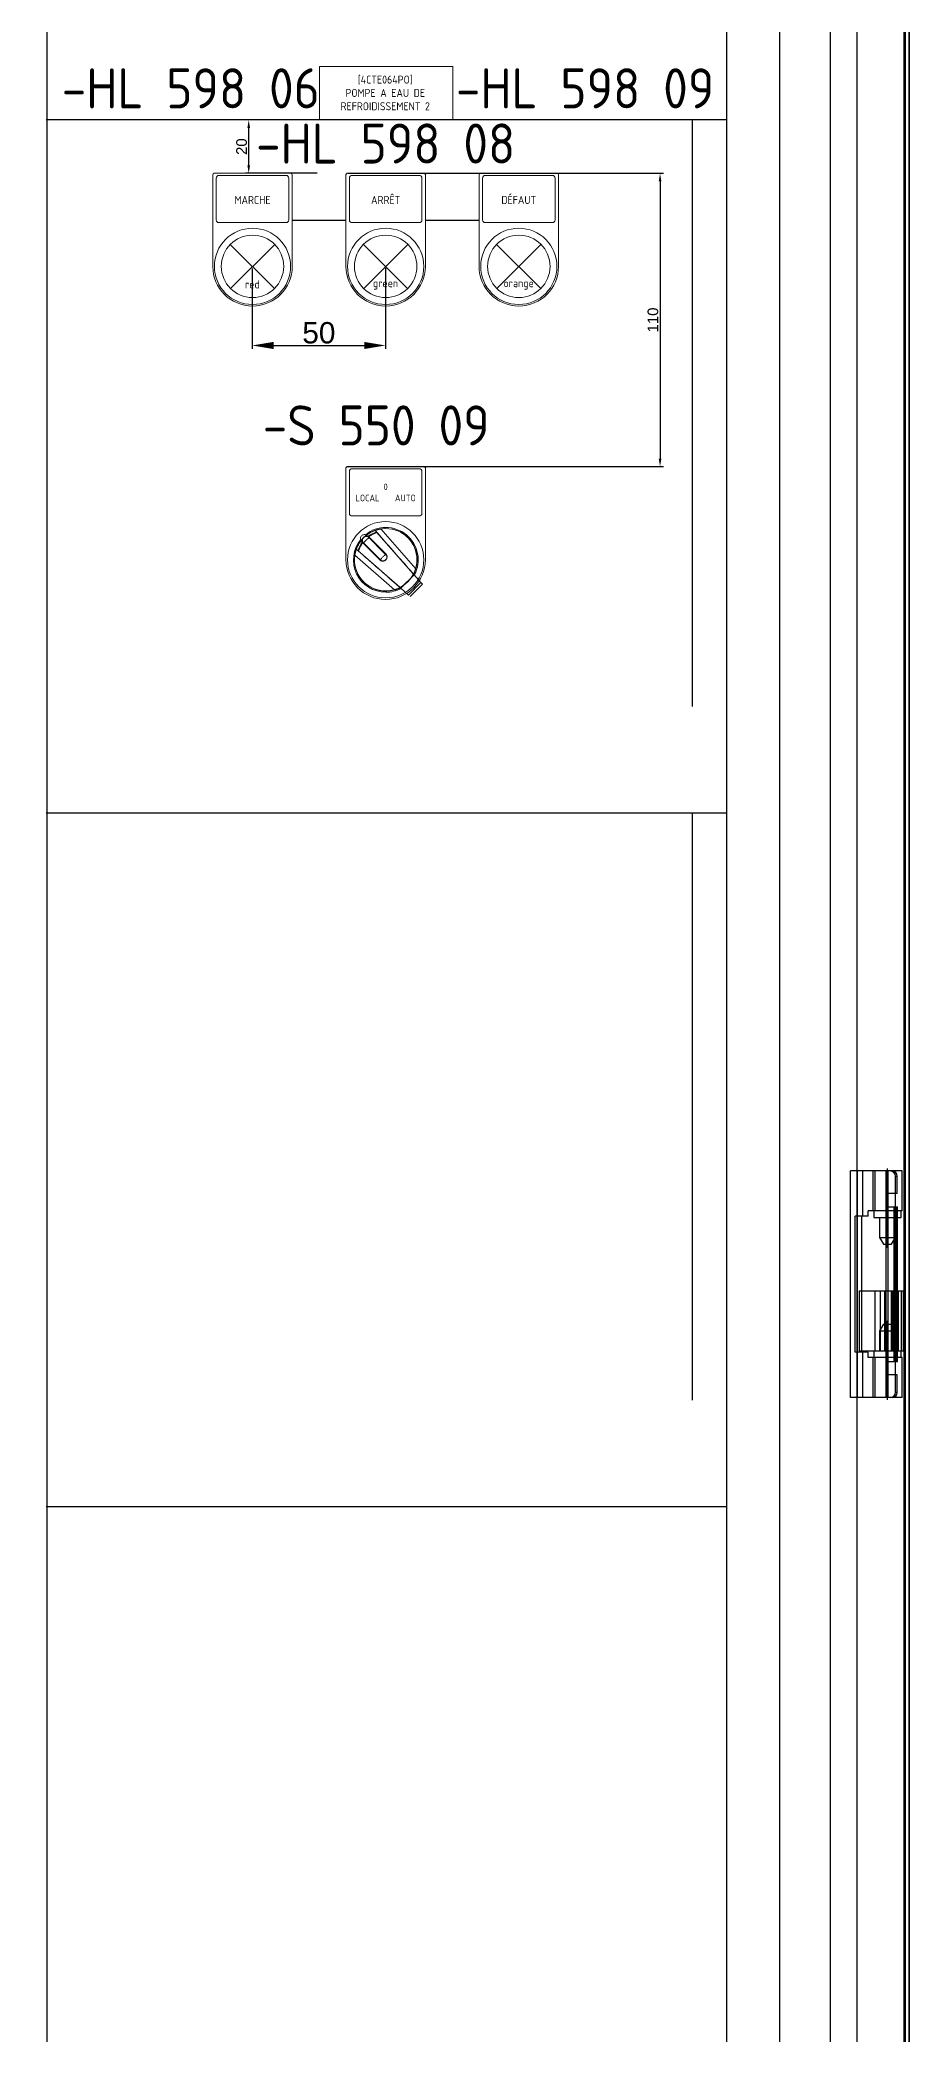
# Model space of a CAD drawing. Header units: millimetres. Extents: x 37984 to 70752, y 14140 to 37584.
# Drawn here: x 39959 to 40285, y 15202 to 15950 of the extents above; entities that cross this region are included whole.
import ezdxf
from ezdxf.enums import TextEntityAlignment as Align

# ---------------------------------------------------------------- set-up
doc = ezdxf.new("R2010")
doc.units = ezdxf.units.MM
doc.set_wipeout_variables(frame=1)
doc.layers.add('! NO PLOT !', color=7, linetype='Continuous', true_color=0xff75dd, plot=False)
doc.layers.add('000-PI-Oprema', color=30, linetype='Continuous', lineweight=5)
for name, color, linetype in [('000-PI-ORMAR', 2, 'Continuous'), ('000-PI_TEXT', 7, 'Continuous'), ('002-PI-Kabelska kanalica', 150, 'Continuous')]:
    doc.layers.add(name, color=color, linetype=linetype)
doc.styles.add('PI0', font='isocpeur.ttf', dxfattribs={"width": 0.9})
doc.styles.get("Standard").update_dxf_attribs({"font": 'arial.ttf'})
doc.dimstyles.new('ISO-25', dxfattribs={"dimtxt": 4, "dimasz": 3, "dimexe": 1.25, "dimexo": 0.625, "dimtad": 1, "dimtxsty": 'Standard', "dimcen": 3, "dimadec": 0, "dimazin": 0, "dimtfac": 1, "dimtmove": 0, "dimatfit": 3, "dimfxl": 1, "dimarcsym": 0})
doc.dimstyles.new('ISO-25-lb', dxfattribs={"dimtxt": 8, "dimasz": 8, "dimexe": 1.25, "dimexo": 0.625, "dimtad": 1, "dimtxsty": 'Standard', "dimcen": 5, "dimadec": 0, "dimazin": 0, "dimtfac": 1, "dimtmove": 0, "dimatfit": 3, "dimfxl": 1, "dimarcsym": 0})

# ---------------------------------------------------------------- blocks, each defined once
blk = doc.blocks.new('*U1263')
at = {"layer": '002-PI-Kabelska kanalica'}
for p, q in [((-20, 369), (20, 369)), ((-20, -100), (-20, 369)), ((20, -100), (20, 369)), ((-20, -100), (20, -100))]:
    blk.add_line(p, q, dxfattribs=at)
blk = doc.blocks.new('*D1355')
at = {"layer": '! NO PLOT !', "color": 0, "lineweight": -2, "ltscale": 0.25, "transparency": 16777216}
for p, q in [((40074.22, 15899.51), (40192.51, 15899.51)), ((40191.26, 15896.51), (40191.26, 15792.51)), ((40073.77, 15789.51), (40192.51, 15789.51))]:
    blk.add_line(p, q, dxfattribs=at)
at = {"layer": '! NO PLOT !', "color": 0, "ltscale": 0.25, "transparency": 16777216}
for points in [[(40190.76, 15896.51), (40191.76, 15896.51), (40191.26, 15899.51)], [(40190.76, 15792.51), (40191.76, 15792.51), (40191.26, 15789.51)]]:
    blk.add_solid(points, dxfattribs=at)
at = {"layer": 'Defpoints', "color": 0, "ltscale": 0.25, "transparency": 16777216}
for p in [(40073.6, 15899.51), (40073.14, 15789.51), (40191.26, 15789.51)]:
    blk.add_point(p, dxfattribs=at)
at = {"layer": '! NO PLOT !', "color": 0, "ltscale": 0.25, "transparency": 16777216, "insert": (40188.59, 15844.51), "char_height": 4, "attachment_point": 5, "rotation": 90}
blk.add_mtext('110', dxfattribs=at)
blk = doc.blocks.new('*D1356')
at = {"layer": '! NO PLOT !', "color": 0, "lineweight": -2, "ltscale": 0.25, "transparency": 16777216}
for p, q in [((40062.66, 15919.51), (40035.69, 15919.51)), ((40036.94, 15902.51), (40036.94, 15916.51)), ((40062.66, 15899.51), (40035.69, 15899.51))]:
    blk.add_line(p, q, dxfattribs=at)
at = {"layer": '! NO PLOT !', "color": 0, "ltscale": 0.25, "transparency": 16777216}
for points in [[(40036.44, 15916.51), (40037.44, 15916.51), (40036.94, 15919.51)], [(40036.44, 15902.51), (40037.44, 15902.51), (40036.94, 15899.51)]]:
    blk.add_solid(points, dxfattribs=at)
at = {"layer": 'Defpoints', "color": 0, "ltscale": 0.25, "transparency": 16777216}
for p in [(40036.94, 15919.51), (40063.29, 15919.51), (40063.29, 15899.51)]:
    blk.add_point(p, dxfattribs=at)
at = {"layer": '! NO PLOT !', "color": 0, "ltscale": 0.25, "transparency": 16777216, "insert": (40034.27, 15909.51), "char_height": 4, "attachment_point": 5, "rotation": 90}
blk.add_mtext('20', dxfattribs=at)
blk = doc.blocks.new('*D1357')
at = {"layer": '! NO PLOT !', "color": 0, "linetype": 'Continuous', "lineweight": -2, "ltscale": 0.25, "transparency": 16777216}
for p, q in [((40038.26, 15863.83), (40038.26, 15833.7)), ((40088.26, 15863.93), (40088.26, 15833.7)), ((40046.26, 15834.95), (40080.26, 15834.95))]:
    blk.add_line(p, q, dxfattribs=at)
at = {"layer": '! NO PLOT !', "color": 0, "ltscale": 0.25, "transparency": 16777216}
for points in [[(40046.26, 15836.28), (40046.26, 15833.61), (40038.26, 15834.95)], [(40080.26, 15836.28), (40080.26, 15833.61), (40088.26, 15834.95)]]:
    blk.add_solid(points, dxfattribs=at)
at = {"layer": 'Defpoints', "color": 0, "ltscale": 0.25, "transparency": 16777216}
for p in [(40038.26, 15864.46), (40088.26, 15864.56), (40088.26, 15834.95)]:
    blk.add_point(p, dxfattribs=at)
at = {"layer": '! NO PLOT !', "color": 0, "ltscale": 0.25, "transparency": 16777216, "insert": (40063.26, 15839.66), "char_height": 8, "attachment_point": 5}
blk.add_mtext('50', dxfattribs=at)
blk = doc.blocks.new('podloska')
at = {"layer": '000-PI-Oprema'}
for p, q in [((43278.7, 39063.45), (43278.7, 39097.85)), ((43279.2, 39098.35), (43308, 39098.35)), ((43280, 39080.85), (43280, 39096.55)), ((43281, 39097.55), (43306.2, 39097.55)), ((43307.2, 39080.85), (43307.2, 39096.55)), ((43308.5, 39063.45), (43308.5, 39097.85)), ((43281, 39079.85), (43306.2, 39079.85))]:
    blk.add_line(p, q, dxfattribs=at)
blk.add_circle((43293.6, 39063.45), 14.3, dxfattribs=at)
at = {"layer": '000-PI-Oprema', "ltscale": 0.25}
blk.add_circle((43293.6, 39063.45), 11.7, dxfattribs=at)
at = {"layer": '000-PI-Oprema'}
for centre, radius, start, end in [((43279.2, 39097.85), 0.5, 89.99996, 179.99983), ((43281, 39096.55), 1, 90.00002, 180.00009), ((43306.2, 39096.55), 1, 359.99991, 89.99998), ((43308, 39097.85), 0.5, 0.00017, 90.00004), ((43281, 39080.85), 1, 180, 269.99998), ((43306.2, 39080.85), 1, 270.00002, 0), ((43293.6, 39063.45), 14.9, 180, 0)]:
    blk.add_arc(centre, radius, start, end, dxfattribs=at)

msp = doc.modelspace()

# ---------------------------------------------------------------- block references
at = {"rotation": 270}
msp.add_blockref('*U1263', (39632.172, 15799.404), dxfattribs=at)

# ---------------------------------------------------------------- next in the draw order: wipeouts: each hides what was drawn before it
msp.add_wipeout([(39892.684, 16761.473), (40283.172, 16761.473), (40282.684, 14778.973), (39892.672, 14776.973)]).dxf.layer = '000-PI-ORMAR'

# ---------------------------------------------------------------- next in the draw order: linework, layer by layer
at = {"layer": '! NO PLOT !'}
for p, q in [((40265.196, 14788.404), (40265.196, 16749.904)), ((40255.196, 14803.404), (40255.196, 16734.904)), ((39961.196, 16684.154), (39961.196, 14854.154)), ((40216.196, 16684.154), (40216.196, 14854.154)), ((40236.196, 14849.154), (40236.196, 16689.154)), ((40262.696, 15440.404), (40262.696, 15525.404)), ((40282.139, 15525.404), (40262.696, 15525.404)), ((40265.179, 15508.404), (40265.179, 15525.404)), ((40265.384, 15440.404), (40265.384, 15525.404)), ((40267.277, 15508.404), (40267.277, 15525.404)), ((40271.039, 15525.404), (40271.039, 15510.404)), ((40271.952, 15510.404), (40271.952, 15525.404)), ((40276.06, 15440.404), (40276.06, 15525.404)), ((40276.589, 15496.554), (40276.589, 15526.254)), ((40276.589, 15510.404), (40276.589, 15525.404)), ((40276.807, 15440.404), (40276.807, 15525.404)), ((40282.139, 15510.404), (40282.139, 15525.404)), ((40279.567, 15523.404), (40280.214, 15523.404)), ((40279.567, 15442.404), (40279.567, 15523.404)), ((40280.214, 15516.904), (40280.214, 15523.404)), ((40282.139, 15510.404), (40269.375, 15510.404)), ((40269.375, 15508.404), (40269.375, 15510.404)), ((40271.489, 15510.404), (40271.489, 15507.904)), ((40280.214, 15516.904), (40276.06, 15516.904)), ((40276.06, 15511.904), (40280.295, 15511.904)), ((40279.142, 15453.904), (40279.142, 15511.904)), ((40279.571, 15448.904), (40279.571, 15516.904)), ((40279.861, 15453.904), (40279.861, 15511.904)), ((40280.295, 15453.904), (40280.295, 15511.904)), ((40281.689, 15507.904), (40281.689, 15510.404)), ((40264.451, 15457.404), (40264.451, 15508.404)), ((40269.375, 15508.404), (40264.451, 15508.404)), ((40266.913, 15457.404), (40266.913, 15508.404)), ((40271.489, 15507.904), (40281.689, 15507.904)), ((40273.639, 15507.904), (40273.639, 15500.415)), ((40279.539, 15500.415), (40279.539, 15507.904)), ((40273.639, 15500.415), (40275.089, 15497.904)), ((40273.639, 15500.415), (40279.539, 15500.415)), ((40275.089, 15497.904), (40278.089, 15497.904)), ((40278.089, 15497.904), (40279.539, 15500.415)), ((40265.896, 15480.404), (40282.696, 15480.404)), ((40265.896, 15480.404), (40265.896, 15457.904)), ((40271.846, 15480.404), (40271.846, 15457.904)), ((40273.846, 15480.404), (40273.846, 15457.904)), ((40275.517, 15480.404), (40275.517, 15457.904)), ((40275.874, 15480.404), (40275.874, 15457.904)), ((40278.017, 15480.404), (40278.017, 15457.904)), ((40278.374, 15480.404), (40278.374, 15457.904)), ((40278.735, 15480.404), (40278.735, 15457.904)), ((40279.859, 15480.404), (40279.859, 15457.904)), ((40280.614, 15480.404), (40280.614, 15457.904)), ((40280.735, 15457.904), (40280.735, 15480.404)), ((40281.738, 15480.404), (40281.738, 15457.904)), ((40282.494, 15480.404), (40282.494, 15457.904)), ((40275.089, 15467.904), (40273.639, 15465.392)), ((40273.639, 15465.392), (40279.539, 15465.392)), ((40273.639, 15465.392), (40273.639, 15457.904)), ((40275.089, 15467.904), (40278.089, 15467.904)), ((40276.589, 15439.554), (40276.589, 15469.254)), ((40279.539, 15465.392), (40278.089, 15467.904)), ((40279.539, 15457.904), (40279.539, 15465.392)), ((40265.896, 15457.904), (40282.696, 15457.904)), ((40271.489, 15457.904), (40271.489, 15455.404)), ((40281.689, 15455.404), (40281.689, 15457.904)), ((40269.375, 15457.404), (40264.451, 15457.404)), ((40265.179, 15440.404), (40265.179, 15457.404)), ((40267.277, 15440.404), (40267.277, 15457.404)), ((40269.375, 15455.404), (40269.375, 15457.404)), ((40282.139, 15455.404), (40269.375, 15455.404)), ((40271.039, 15455.404), (40271.039, 15440.404)), ((40271.952, 15440.404), (40271.952, 15455.404)), ((40276.06, 15453.904), (40280.295, 15453.904)), ((40276.589, 15440.404), (40276.589, 15455.404)), ((40282.139, 15440.404), (40282.139, 15455.404)), ((40280.214, 15448.904), (40276.06, 15448.904)), ((40280.214, 15442.404), (40280.214, 15448.904)), ((40282.139, 15440.404), (40262.696, 15440.404)), ((40279.567, 15442.404), (40280.214, 15442.404))]:
    msp.add_line(p, q, dxfattribs=at)
at = {"layer": '! NO PLOT !', "ltscale": 0.25}
for p, q in [((40216.005, 15919.505), (39961.005, 15919.505)), ((40203.332, 15919.505), (40203.332, 15699.505)), ((40203.332, 15919.505), (40203.332, 15699.505)), ((40203.332, 15919.505), (40203.332, 15699.505)), ((40203.332, 15919.505), (40203.332, 15699.505)), ((40073.414, 15881.755), (40053.264, 15881.755)), ((40123.364, 15881.755), (40103.214, 15881.755)), ((40216.005, 15659.505), (39961.005, 15659.505)), ((40203.332, 15659.505), (40203.332, 15439.505)), ((40203.332, 15659.505), (40203.332, 15439.505)), ((40216.005, 15399.505), (39961.005, 15399.505))]:
    msp.add_line(p, q, dxfattribs=at)
at = {"layer": '! NO PLOT !'}
for centre, start_param, end_param in [((40277.635, 15523.404), 4.712389, 6.2831853), ((40278.282, 15523.404), 4.712389, 6.2831853), ((40277.635, 15442.404), 3.1415927, 4.712389), ((40278.282, 15442.404), 3.1415927, 4.712389)]:
    msp.add_ellipse(centre, major_axis=(0, 2), ratio=0.9659258, start_param=start_param, end_param=end_param, dxfattribs=at)
at = {"layer": '000-PI-Oprema'}
for p, q in [((40030.041, 15872.828), (40046.587, 15856.282)), ((40046.687, 15872.828), (40030.141, 15856.282)), ((40079.991, 15872.828), (40096.537, 15856.282)), ((40096.637, 15872.828), (40080.091, 15856.282)), ((40129.941, 15872.828), (40146.487, 15856.282)), ((40146.587, 15872.828), (40130.041, 15856.282)), ((40083.344, 15764.034), (40083.629, 15764.177)), ((40083.629, 15764.177), (40083.918, 15764.313)), ((40083.918, 15764.313), (40084.212, 15764.439)), ((40084.212, 15764.439), (40084.51, 15764.557)), ((40084.391, 15765.593), (40084.394, 15765.594)), ((40084.395, 15765.588), (40084.391, 15765.593)), ((40084.394, 15765.594), (40084.402, 15765.597)), ((40084.407, 15765.575), (40084.395, 15765.588)), ((40084.402, 15765.597), (40084.416, 15765.602)), ((40084.427, 15765.551), (40084.407, 15765.575)), ((40084.416, 15765.602), (40084.436, 15765.609)), ((40084.456, 15765.518), (40084.427, 15765.551)), ((40084.436, 15765.609), (40084.463, 15765.618)), ((40084.494, 15765.475), (40084.456, 15765.518)), ((40084.463, 15765.618), (40084.495, 15765.63)), ((40084.541, 15765.421), (40084.494, 15765.475)), ((40084.495, 15765.63), (40084.533, 15765.643)), ((40084.51, 15764.557), (40084.811, 15764.665)), ((40084.533, 15765.643), (40084.576, 15765.658)), ((40084.598, 15765.357), (40084.541, 15765.421)), ((40084.576, 15765.658), (40084.625, 15765.674)), ((40084.664, 15765.282), (40084.598, 15765.357)), ((40084.625, 15765.674), (40084.679, 15765.693)), ((40084.739, 15765.196), (40084.664, 15765.282)), ((40084.679, 15765.693), (40084.737, 15765.712)), ((40084.737, 15765.712), (40084.8, 15765.732)), ((40084.824, 15765.099), (40084.739, 15765.196)), ((40084.8, 15765.732), (40084.867, 15765.753)), ((40084.811, 15764.665), (40085.116, 15764.765)), ((40084.918, 15764.992), (40084.824, 15765.099)), ((40084.867, 15765.753), (40084.936, 15765.775)), ((40084.932, 15764.974), (40084.904, 15765.006)), ((40098.657, 15749.336), (40084.918, 15764.992)), ((40084.961, 15764.941), (40084.932, 15764.974)), ((40084.936, 15765.775), (40085.009, 15765.797)), ((40084.99, 15764.908), (40084.961, 15764.941)), ((40085.021, 15764.873), (40084.99, 15764.908)), ((40085.009, 15765.797), (40085.086, 15765.82)), ((40085.052, 15764.838), (40085.021, 15764.873)), ((40085.083, 15764.802), (40085.052, 15764.838)), ((40085.116, 15764.765), (40085.083, 15764.802)), ((40085.086, 15765.82), (40085.167, 15765.843)), ((40085.846, 15763.933), (40085.116, 15764.765)), ((40085.167, 15765.843), (40085.252, 15765.867)), ((40085.252, 15765.867), (40085.341, 15765.891)), ((40085.341, 15765.891), (40085.434, 15765.915)), ((40085.434, 15765.915), (40085.529, 15765.94)), ((40085.529, 15765.94), (40085.627, 15765.964)), ((40085.627, 15765.964), (40085.728, 15765.987)), ((40085.728, 15765.987), (40085.83, 15766.011)), ((40085.83, 15766.011), (40085.934, 15766.033)), ((40085.934, 15766.033), (40086.039, 15766.055)), ((40086.039, 15766.055), (40086.144, 15766.076)), ((40086.144, 15766.076), (40086.25, 15766.096)), ((40086.25, 15766.096), (40086.355, 15766.115)), ((40086.355, 15766.115), (40086.46, 15766.133)), ((40086.46, 15766.133), (40086.563, 15766.149)), ((40099.655, 15751.231), (40086.563, 15766.149)), ((40076.806, 15756.566), (40076.825, 15756.671)), ((40076.825, 15756.671), (40076.845, 15756.777)), ((40076.845, 15756.777), (40076.866, 15756.883)), ((40076.866, 15756.883), (40076.888, 15756.988)), ((40076.888, 15756.988), (40076.911, 15757.091)), ((40076.911, 15757.091), (40076.934, 15757.194)), ((40076.934, 15757.194), (40076.958, 15757.294)), ((40076.958, 15757.294), (40076.982, 15757.392)), ((40076.982, 15757.392), (40077.006, 15757.488)), ((40077.006, 15757.488), (40077.03, 15757.58)), ((40077.03, 15757.58), (40077.055, 15757.669)), ((40077.055, 15757.669), (40077.078, 15757.754)), ((40077.078, 15757.754), (40077.102, 15757.836)), ((40077.102, 15757.836), (40077.125, 15757.913)), ((40077.125, 15757.913), (40077.147, 15757.985)), ((40077.147, 15757.985), (40077.168, 15758.055)), ((40077.168, 15758.055), (40077.189, 15758.121)), ((40077.189, 15758.121), (40077.21, 15758.184)), ((40077.21, 15758.184), (40077.229, 15758.243)), ((40077.229, 15758.243), (40077.247, 15758.297)), ((40077.247, 15758.297), (40077.264, 15758.345)), ((40077.264, 15758.345), (40077.278, 15758.389)), ((40077.278, 15758.389), (40077.292, 15758.427)), ((40077.292, 15758.427), (40077.303, 15758.459)), ((40077.303, 15758.459), (40077.312, 15758.485)), ((40077.312, 15758.485), (40077.319, 15758.505)), ((40077.319, 15758.505), (40077.325, 15758.519)), ((40077.325, 15758.519), (40077.328, 15758.528)), ((40077.328, 15758.528), (40077.329, 15758.531)), ((40077.333, 15758.527), (40077.329, 15758.531)), ((40077.347, 15758.515), (40077.333, 15758.527)), ((40077.37, 15758.494), (40077.347, 15758.515)), ((40077.403, 15758.465), (40077.37, 15758.494)), ((40077.446, 15758.427), (40077.403, 15758.465)), ((40077.5, 15758.38), (40077.446, 15758.427)), ((40077.565, 15758.324), (40077.5, 15758.38)), ((40077.64, 15758.258), (40077.565, 15758.324)), ((40077.726, 15758.182), (40077.64, 15758.258)), ((40077.822, 15758.098), (40077.726, 15758.182)), ((40077.93, 15758.003), (40077.822, 15758.098)), ((40077.947, 15757.989), (40077.915, 15758.017)), ((40093.585, 15744.264), (40077.93, 15758.003)), ((40077.98, 15757.961), (40077.947, 15757.989)), ((40078.014, 15757.931), (40077.98, 15757.961)), ((40078.048, 15757.901), (40078.014, 15757.931)), ((40078.084, 15757.87), (40078.048, 15757.901)), ((40078.12, 15757.838), (40078.084, 15757.87)), ((40078.157, 15757.806), (40078.12, 15757.838)), ((40078.157, 15757.806), (40078.256, 15758.11)), ((40078.989, 15757.075), (40078.157, 15757.806)), ((40078.256, 15758.11), (40078.365, 15758.411)), ((40078.365, 15758.411), (40078.482, 15758.709)), ((40078.482, 15758.709), (40078.609, 15759.003)), ((40078.609, 15759.003), (40078.744, 15759.293)), ((40078.744, 15759.293), (40078.888, 15759.578)), ((40078.888, 15759.578), (40079.04, 15759.858)), ((40079.821, 15756.346), (40078.989, 15757.075)), ((40079.04, 15759.858), (40079.2, 15760.134)), ((40079.083, 15761.717), (40079.079, 15761.721)), ((40079.096, 15761.705), (40079.083, 15761.717)), ((40079.116, 15761.684), (40079.096, 15761.705)), ((40079.145, 15761.655), (40079.116, 15761.684)), ((40079.183, 15761.617), (40079.145, 15761.655)), ((40079.231, 15761.569), (40079.183, 15761.617)), ((40079.2, 15760.134), (40079.369, 15760.404)), ((40079.287, 15761.513), (40079.231, 15761.569)), ((40086.793, 15754.149), (40079.285, 15761.657)), ((40079.353, 15761.447), (40079.287, 15761.513)), ((40079.429, 15761.372), (40079.353, 15761.447)), ((40079.369, 15760.404), (40079.545, 15760.669)), ((40079.513, 15761.287), (40079.429, 15761.372)), ((40079.608, 15761.193), (40079.513, 15761.287)), ((40079.613, 15761.045), (40079.533, 15761.126)), ((40079.545, 15760.669), (40079.73, 15760.929)), ((40086.568, 15754.232), (40079.608, 15761.193)), ((40079.642, 15761.017), (40079.613, 15761.045)), ((40079.73, 15760.929), (40079.642, 15761.017)), ((40086.104, 15754.555), (40079.73, 15760.929)), ((40081.205, 15763.838), (40081.201, 15763.842)), ((40081.217, 15763.826), (40081.205, 15763.838)), ((40081.237, 15763.805), (40081.217, 15763.826)), ((40081.267, 15763.776), (40081.237, 15763.805)), ((40088.313, 15756.588), (40081.265, 15763.637)), ((40081.305, 15763.738), (40081.267, 15763.776)), ((40081.55, 15763.493), (40081.305, 15763.738)), ((40081.635, 15763.408), (40081.55, 15763.493)), ((40081.729, 15763.314), (40081.635, 15763.408)), ((40088.689, 15756.353), (40081.729, 15763.314)), ((40081.849, 15763.336), (40081.795, 15763.389)), ((40081.876, 15763.308), (40081.849, 15763.336)), ((40081.904, 15763.28), (40081.876, 15763.308)), ((40081.993, 15763.192), (40081.904, 15763.28)), ((40081.993, 15763.192), (40082.252, 15763.376)), ((40088.366, 15756.818), (40081.993, 15763.192)), ((40082.252, 15763.376), (40082.517, 15763.553)), ((40082.517, 15763.553), (40082.788, 15763.721)), ((40082.788, 15763.721), (40083.063, 15763.882)), ((40083.063, 15763.882), (40083.344, 15764.034)), ((40086.576, 15763.101), (40085.846, 15763.933)), ((40087.306, 15762.269), (40086.576, 15763.101)), ((40088.036, 15761.437), (40087.306, 15762.269)), ((40088.765, 15760.606), (40088.036, 15761.437)), ((40088.416, 15756.766), (40088.366, 15756.818)), ((40088.463, 15756.712), (40088.416, 15756.766)), ((40088.508, 15756.656), (40088.463, 15756.712)), ((40088.55, 15756.598), (40088.508, 15756.656)), ((40089.495, 15759.775), (40088.765, 15760.606)), ((40090.224, 15758.943), (40089.495, 15759.775)), ((40090.954, 15758.112), (40090.224, 15758.943)), ((40092.412, 15756.45), (40090.954, 15758.112)), ((40076.772, 15756.358), (40076.789, 15756.462)), ((40091.69, 15743.267), (40076.772, 15756.358)), ((40076.789, 15756.462), (40076.806, 15756.566)), ((40080.652, 15755.616), (40079.821, 15756.346)), ((40081.484, 15754.886), (40080.652, 15755.616)), ((40082.315, 15754.156), (40081.484, 15754.886)), ((40083.147, 15753.427), (40082.315, 15754.156)), ((40083.978, 15752.697), (40083.147, 15753.427)), ((40084.809, 15751.968), (40083.978, 15752.697)), ((40086.471, 15750.509), (40084.809, 15751.968)), ((40086.156, 15754.505), (40086.104, 15754.555)), ((40086.21, 15754.458), (40086.156, 15754.505)), ((40086.266, 15754.413), (40086.21, 15754.458)), ((40086.324, 15754.371), (40086.266, 15754.413)), ((40086.384, 15754.332), (40086.324, 15754.371)), ((40086.445, 15754.295), (40086.384, 15754.332)), ((40086.509, 15754.261), (40086.445, 15754.295)), ((40087.302, 15749.78), (40086.471, 15750.509)), ((40086.573, 15754.23), (40086.509, 15754.261)), ((40086.639, 15754.201), (40086.573, 15754.23)), ((40086.707, 15754.176), (40086.639, 15754.201)), ((40086.775, 15754.154), (40086.707, 15754.176)), ((40086.844, 15754.135), (40086.775, 15754.154)), ((40086.914, 15754.119), (40086.844, 15754.135)), ((40086.985, 15754.106), (40086.914, 15754.119)), ((40087.056, 15754.096), (40086.985, 15754.106)), ((40087.127, 15754.09), (40087.056, 15754.096)), ((40087.199, 15754.087), (40087.127, 15754.09)), ((40087.271, 15754.087), (40087.199, 15754.087)), ((40087.271, 15754.087), (40087.343, 15754.09)), ((40088.133, 15749.051), (40087.302, 15749.78)), ((40087.343, 15754.09), (40087.414, 15754.096)), ((40087.414, 15754.096), (40087.485, 15754.106)), ((40087.485, 15754.106), (40087.556, 15754.119)), ((40087.556, 15754.119), (40087.626, 15754.135)), ((40087.626, 15754.135), (40087.695, 15754.154)), ((40087.695, 15754.154), (40087.763, 15754.176)), ((40087.763, 15754.176), (40087.831, 15754.201)), ((40087.831, 15754.201), (40087.897, 15754.23)), ((40087.897, 15754.23), (40087.961, 15754.261)), ((40087.961, 15754.261), (40088.025, 15754.295)), ((40088.025, 15754.295), (40088.086, 15754.332)), ((40088.086, 15754.332), (40088.146, 15754.371)), ((40088.146, 15754.371), (40088.204, 15754.413)), ((40088.204, 15754.413), (40088.26, 15754.458)), ((40088.26, 15754.458), (40088.314, 15754.505)), ((40088.773, 15756.129), (40088.313, 15756.588)), ((40088.314, 15754.505), (40088.366, 15754.555)), ((40088.366, 15754.555), (40088.416, 15754.607)), ((40088.416, 15754.607), (40088.463, 15754.661)), ((40088.463, 15754.661), (40088.508, 15754.717)), ((40088.508, 15754.717), (40088.55, 15754.775)), ((40088.59, 15756.538), (40088.55, 15756.598)), ((40088.55, 15754.775), (40088.59, 15754.835)), ((40088.627, 15756.476), (40088.59, 15756.538)), ((40088.59, 15754.835), (40088.627, 15754.897)), ((40088.661, 15756.413), (40088.627, 15756.476)), ((40088.627, 15754.897), (40088.661, 15754.96)), ((40088.692, 15756.348), (40088.661, 15756.413)), ((40088.661, 15754.96), (40088.692, 15755.025)), ((40088.72, 15756.282), (40088.692, 15756.348)), ((40088.692, 15755.025), (40088.72, 15755.091)), ((40088.745, 15756.215), (40088.72, 15756.282)), ((40088.72, 15755.091), (40088.745, 15755.158)), ((40088.767, 15756.147), (40088.745, 15756.215)), ((40088.745, 15755.158), (40088.767, 15755.226)), ((40088.787, 15756.077), (40088.767, 15756.147)), ((40088.767, 15755.226), (40088.787, 15755.295)), ((40088.802, 15756.007), (40088.787, 15756.077)), ((40088.787, 15755.295), (40088.803, 15755.365)), ((40088.815, 15755.937), (40088.802, 15756.007)), ((40088.803, 15755.365), (40088.815, 15755.436)), ((40088.825, 15755.866), (40088.815, 15755.937)), ((40088.815, 15755.436), (40088.825, 15755.507)), ((40088.831, 15755.794), (40088.825, 15755.866)), ((40088.825, 15755.507), (40088.831, 15755.579)), ((40088.835, 15755.722), (40088.831, 15755.794)), ((40088.831, 15755.579), (40088.835, 15755.651)), ((40088.835, 15755.651), (40088.835, 15755.722)), ((40093.141, 15755.619), (40092.412, 15756.45)), ((40093.87, 15754.789), (40093.141, 15755.619)), ((40094.599, 15753.958), (40093.87, 15754.789)), ((40095.328, 15753.128), (40094.599, 15753.958)), ((40096.785, 15751.467), (40095.328, 15753.128)), ((40097.514, 15750.637), (40096.785, 15751.467)), ((40098.97, 15748.977), (40097.514, 15750.637)), ((40097.83, 15750.277), (40097.831, 15750.277)), ((40098.656, 15749.335), (40098.657, 15749.336)), ((40098.976, 15748.973), (40098.657, 15749.336)), ((40098.99, 15749.267), (40098.993, 15749.331)), ((40098.992, 15749.205), (40098.99, 15749.267)), ((40099, 15749.143), (40098.992, 15749.205)), ((40098.993, 15749.331), (40099.001, 15749.396)), ((40099.001, 15749.396), (40099.014, 15749.461)), ((40099.014, 15749.461), (40099.031, 15749.528)), ((40099.031, 15749.528), (40099.052, 15749.597)), ((40099.052, 15749.597), (40099.077, 15749.667)), ((40099.077, 15749.667), (40099.106, 15749.739)), ((40099.106, 15749.739), (40099.138, 15749.814)), ((40099.138, 15749.814), (40099.211, 15749.985)), ((40099.211, 15749.985), (40099.288, 15750.172)), ((40099.288, 15750.172), (40099.366, 15750.372)), ((40099.366, 15750.372), (40099.444, 15750.582)), ((40099.444, 15750.582), (40099.519, 15750.798)), ((40099.519, 15750.798), (40099.589, 15751.016)), ((40099.589, 15751.016), (40099.655, 15751.231)), ((40088.963, 15748.322), (40088.133, 15749.051)), ((40089.794, 15747.594), (40088.963, 15748.322)), ((40092.285, 15745.408), (40089.794, 15747.594)), ((40092.285, 15745.408), (40089.794, 15747.594)), ((40091.69, 15743.267), (40091.827, 15743.308)), ((40091.69, 15743.267), (40091.827, 15743.308)), ((40091.827, 15743.308), (40091.965, 15743.351)), ((40091.827, 15743.308), (40091.965, 15743.351)), ((40091.965, 15743.351), (40092.103, 15743.396)), ((40091.965, 15743.351), (40092.103, 15743.396)), ((40092.103, 15743.396), (40092.242, 15743.443)), ((40092.103, 15743.396), (40092.242, 15743.443)), ((40092.242, 15743.443), (40092.378, 15743.492)), ((40092.242, 15743.443), (40092.378, 15743.492)), ((40093.945, 15743.951), (40092.285, 15745.408)), ((40093.945, 15743.951), (40092.285, 15745.408)), ((40092.378, 15743.492), (40092.512, 15743.541)), ((40092.378, 15743.492), (40092.512, 15743.541)), ((40092.512, 15743.541), (40092.642, 15743.591)), ((40092.512, 15743.541), (40092.642, 15743.591)), ((40092.642, 15743.591), (40092.767, 15743.64)), ((40092.642, 15743.591), (40092.767, 15743.64)), ((40092.644, 15745.091), (40092.645, 15745.092)), ((40092.644, 15745.091), (40092.645, 15745.092)), ((40092.767, 15743.64), (40092.887, 15743.689)), ((40092.767, 15743.64), (40092.887, 15743.689)), ((40092.887, 15743.689), (40093, 15743.737)), ((40092.887, 15743.689), (40093, 15743.737)), ((40093, 15743.737), (40093.107, 15743.783)), ((40093, 15743.737), (40093.107, 15743.783)), ((40093.107, 15743.783), (40093.181, 15743.815)), ((40093.107, 15743.783), (40093.181, 15743.815)), ((40093.181, 15743.815), (40093.254, 15743.844)), ((40093.181, 15743.815), (40093.254, 15743.844)), ((40093.254, 15743.844), (40093.325, 15743.869)), ((40093.254, 15743.844), (40093.325, 15743.869)), ((40093.325, 15743.869), (40093.394, 15743.891)), ((40093.325, 15743.869), (40093.394, 15743.891)), ((40093.394, 15743.891), (40093.461, 15743.908)), ((40093.394, 15743.891), (40093.461, 15743.908)), ((40093.461, 15743.908), (40093.527, 15743.921)), ((40093.461, 15743.908), (40093.527, 15743.921)), ((40093.527, 15743.921), (40093.591, 15743.928)), ((40093.527, 15743.921), (40093.591, 15743.928)), ((40093.585, 15744.264), (40093.586, 15744.265)), ((40093.585, 15744.264), (40093.586, 15744.265)), ((40093.949, 15743.946), (40093.585, 15744.264)), ((40093.949, 15743.946), (40093.585, 15744.264)), ((40093.591, 15743.928), (40093.654, 15743.931)), ((40093.591, 15743.928), (40093.654, 15743.931)), ((40093.716, 15743.929), (40093.654, 15743.931)), ((40093.716, 15743.929), (40093.654, 15743.931)), ((40093.778, 15743.922), (40093.716, 15743.929)), ((40093.778, 15743.922), (40093.716, 15743.929)), ((40093.839, 15743.909), (40093.778, 15743.922)), ((40093.839, 15743.909), (40093.778, 15743.922)), ((40093.899, 15743.89), (40093.839, 15743.909)), ((40093.899, 15743.89), (40093.839, 15743.909)), ((40093.958, 15743.867), (40093.899, 15743.89)), ((40093.958, 15743.867), (40093.899, 15743.89)), ((40093.945, 15743.951), (40098.97, 15748.977)), ((40093.949, 15743.946), (40098.976, 15748.973)), ((40096.881, 15741.372), (40093.949, 15743.946)), ((40096.881, 15741.372), (40093.949, 15743.946)), ((40094.017, 15743.838), (40093.958, 15743.867)), ((40094.017, 15743.838), (40093.958, 15743.867)), ((40094.076, 15743.805), (40094.017, 15743.838)), ((40094.076, 15743.805), (40094.017, 15743.838)), ((40094.135, 15743.766), (40094.076, 15743.805)), ((40094.135, 15743.766), (40094.076, 15743.805)), ((40094.195, 15743.723), (40094.135, 15743.766)), ((40094.195, 15743.723), (40094.135, 15743.766)), ((40094.256, 15743.675), (40094.195, 15743.723)), ((40094.256, 15743.675), (40094.195, 15743.723)), ((40094.316, 15743.623), (40094.256, 15743.675)), ((40094.316, 15743.623), (40094.256, 15743.675)), ((40096.881, 15741.372), (40101.549, 15746.04)), ((40096.881, 15741.372), (40101.549, 15746.04)), ((40097.504, 15740.826), (40102.096, 15745.418)), ((40097.504, 15740.826), (40102.096, 15745.418)), ((40101.549, 15746.04), (40098.976, 15748.973)), ((40099.013, 15749.083), (40099, 15749.143)), ((40099.031, 15749.023), (40099.013, 15749.083)), ((40099.054, 15748.964), (40099.031, 15749.023)), ((40099.083, 15748.905), (40099.054, 15748.964)), ((40099.116, 15748.846), (40099.083, 15748.905)), ((40099.155, 15748.786), (40099.116, 15748.846)), ((40099.199, 15748.726), (40099.155, 15748.786)), ((40099.247, 15748.666), (40099.199, 15748.726)), ((40099.298, 15748.605), (40099.247, 15748.666)), ((40102.096, 15745.418), (40101.549, 15746.04)), ((40102.096, 15745.418), (40101.549, 15746.04))]:
    msp.add_line(p, q, dxfattribs=at)
msp.add_lwpolyline([(40063.505, 15939.505), (40113.505, 15939.505), (40113.505, 15919.505), (40063.505, 15919.505)], close=True, dxfattribs=at)
for points in [[(40080.787, 15763.95), (40080.538, 15764.013), (40080.279, 15764.026), (40080.018, 15763.988), (40079.766, 15763.902), (40079.532, 15763.77), (40079.325, 15763.597), (40079.152, 15763.389), (40079.019, 15763.155), (40078.933, 15762.903), (40078.895, 15762.642), (40078.908, 15762.383), (40078.971, 15762.135)], [(40078.971, 15762.135), (40079.103, 15761.88), (40079.285, 15761.657)], [(40082.031, 15762.871), (40081.819, 15763.044), (40081.578, 15763.173), (40081.315, 15763.252), (40081.043, 15763.279), (40080.77, 15763.251), (40080.508, 15763.171), (40080.266, 15763.042), (40080.054, 15762.868), (40079.88, 15762.656), (40079.75, 15762.414), (40079.67, 15762.151), (40079.643, 15761.879), (40079.669, 15761.606), (40079.748, 15761.344), (40079.877, 15761.102), (40080.051, 15760.891)], [(40082.031, 15762.871), (40082, 15762.863), (40081.933, 15762.818), (40081.831, 15762.736), (40081.699, 15762.622), (40081.542, 15762.479), (40081.365, 15762.314), (40081.176, 15762.131), (40080.982, 15761.939), (40080.79, 15761.745), (40080.608, 15761.556), (40080.442, 15761.379), (40080.299, 15761.222), (40080.185, 15761.09), (40080.104, 15760.989), (40080.058, 15760.921), (40080.051, 15760.891)], [(40081.265, 15763.637), (40081.042, 15763.818), (40080.787, 15763.95)], [(40088.313, 15756.588), (40088.282, 15756.581), (40088.215, 15756.536), (40088.113, 15756.454), (40087.981, 15756.34), (40087.824, 15756.197), (40087.648, 15756.032), (40087.458, 15755.849), (40087.264, 15755.657), (40087.072, 15755.463), (40086.89, 15755.274), (40086.724, 15755.097), (40086.581, 15754.94), (40086.467, 15754.808), (40086.386, 15754.706), (40086.341, 15754.639), (40086.333, 15754.609)], [(40086.333, 15754.609), (40086.545, 15754.435), (40086.787, 15754.306), (40087.049, 15754.226), (40087.322, 15754.2), (40087.595, 15754.227), (40087.857, 15754.307), (40088.099, 15754.436), (40088.311, 15754.61), (40088.485, 15754.822), (40088.615, 15755.064), (40088.695, 15755.327), (40088.722, 15755.6), (40088.695, 15755.873), (40088.616, 15756.135), (40088.487, 15756.377), (40088.313, 15756.588)]]:
    msp.add_lwpolyline(points, dxfattribs=at)
for centre, radius, start, end in [((40088.381, 15754.541), 12.15, 332.063391, 129.081473), ((40088.381, 15754.541), 11.75, 109.84984, 128.230464), ((40088.366, 15754.555), 11.01, 108.330177, 126.643713), ((40088.381, 15754.541), 11.01, 108.330176, 108.337531), ((40088.381, 15754.541), 11.75, 343.639266, 98.897939), ((40088.381, 15754.541), 12.15, 140.918527, 270), ((40088.381, 15754.541), 11.75, 142.334367, 160.15016), ((40088.366, 15754.555), 11.01, 143.356287, 161.669823), ((40088.381, 15754.541), 11.01, 161.662469, 161.669824), ((40088.381, 15754.541), 11.75, 141.769536, 142.334367), ((40088.381, 15754.541), 11.01, 142.830633, 143.356287), ((40088.381, 15754.541), 11.01, 126.643713, 127.169367), ((40088.381, 15754.541), 11.75, 171.102061, 286.360734), ((40088.381, 15754.541), 12.15, 270, 297.936581), ((40088.381, 15754.541), 12.15, 270, 297.936581)]:
    msp.add_arc(centre, radius, start, end, dxfattribs=at)
at = {"layer": '000-PI-ORMAR'}
for p, q in [((40282.696, 16759.404), (40282.696, 14778.904)), ((40283.184, 16761.404), (40283.184, 14776.904)), ((40284.684, 16761.404), (40284.684, 14776.904)), ((40284.696, 14776.904), (40284.696, 16761.404)), ((40284.696, 14776.904), (40284.696, 16761.404))]:
    msp.add_line(p, q, dxfattribs=at)

# ---------------------------------------------------------------- next in the draw order: block references
at = {"layer": '000-PI-Oprema'}
for p in [(-3255.231, -23198.845), (-3205.281, -23198.845), (-3155.331, -23198.845), (-3205.281, -23308.845)]:
    msp.add_blockref('podloska', p, dxfattribs=at)

# ---------------------------------------------------------------- next in the draw order: texts
at = {"layer": '! NO PLOT !', "char_height": 3, "width": 27.82747, "attachment_point": 5, "style": 'PI0'}
for s, insert in [('{\\fISOCPEUR|b0|i0|c238|p34;red}', (40038.314, 15857.852)), ('{\\fISOCPEUR|b0|i0|c238|p34;green}', (40088.264, 15857.852)), ('{\\fISOCPEUR|b0|i0|c238|p34;orange}', (40138.214, 15857.852))]:
    msp.add_mtext(s, dxfattribs=dict(at, insert=insert))
at = {"layer": '000-PI_TEXT', "style": 'PI0', "width": 0.9}
for s, p in [('-HL 598 06', (40015.213, 15931.399)), ('-HL 598 09', (40163.148, 15931.399)), ('-HL 598 08', (40088.314, 15910.698)), ('-S 550 09', (40084.768, 15804.976))]:
    msp.add_text(s, height=15, dxfattribs=at).set_placement(p, align=Align.MIDDLE)
at = {"layer": '000-PI_TEXT', "linetype": 'Continuous', "insert": (40088.162, 15929.648), "char_height": 3, "width": 58.2158, "attachment_point": 5, "style": 'PI0'}
msp.add_mtext('[4CTE064PO]\\PPOMPE A EAU DE REFROIDISSEMENT 2', dxfattribs=at)
at = {"layer": '000-PI_TEXT', "attachment_point": 5, "style": 'PI0'}
for s, insert, char_height, width in [('{\\fISOCPEUR|b0|i0|c238|p34;ARRÊT}', (40088.314, 15889.505), 3, 27.82747), ('{\\fISOCPEUR|b0|i0|c238|p34;DÉFAUT}', (40138.264, 15889.505), 3, 27.82747), ('{\\fISOCPEUR|b0|i0|c238|p34;MARCHE }', (40038.364, 15889.505), 3, 27.82747), ('{\\fISOCPEUR|b0|i0|c238|p34;0}\\PLOCAL    {\\fISOCPEUR|b0|i0|c238|p34;AUTO}', (40088.314, 15779.855), 2.5, 24.5)]:
    msp.add_mtext(s, dxfattribs=dict(at, insert=insert, char_height=char_height, width=width))

# ---------------------------------------------------------------- next in the draw order: dimensions: what is measured, and where the dimension line sits
at = {"layer": '! NO PLOT !', "ltscale": 0.25}
dim = msp.add_linear_dim(base=(40036.942, 15919.505), p1=(40063.289, 15899.505), p2=(40063.289, 15919.505), angle=90, dimstyle='ISO-25', dxfattribs=at)
dim.commit()
dim.dimension.update_dxf_attribs({"geometry": '*D1356', "text_midpoint": (40034.275, 15909.505)})
dim = msp.add_linear_dim(base=(40191.257, 15789.505), p1=(40073.596, 15899.505), p2=(40073.142, 15789.505), angle=90, dimstyle='ISO-25', dxfattribs=at)
dim.commit()
dim.dimension.update_dxf_attribs({"geometry": '*D1355', "text_midpoint": (40191.257, 15844.505), "dimtype": 160})
dim = msp.add_linear_dim(base=(40088.264, 15834.947), p1=(40038.264, 15864.455), p2=(40088.264, 15864.555), dimstyle='ISO-25-lb', dxfattribs=at)
dim.commit()
dim.dimension.update_dxf_attribs({"geometry": '*D1357', "text_midpoint": (40063.264, 15839.656)})

doc.saveas('drawing.dxf')
